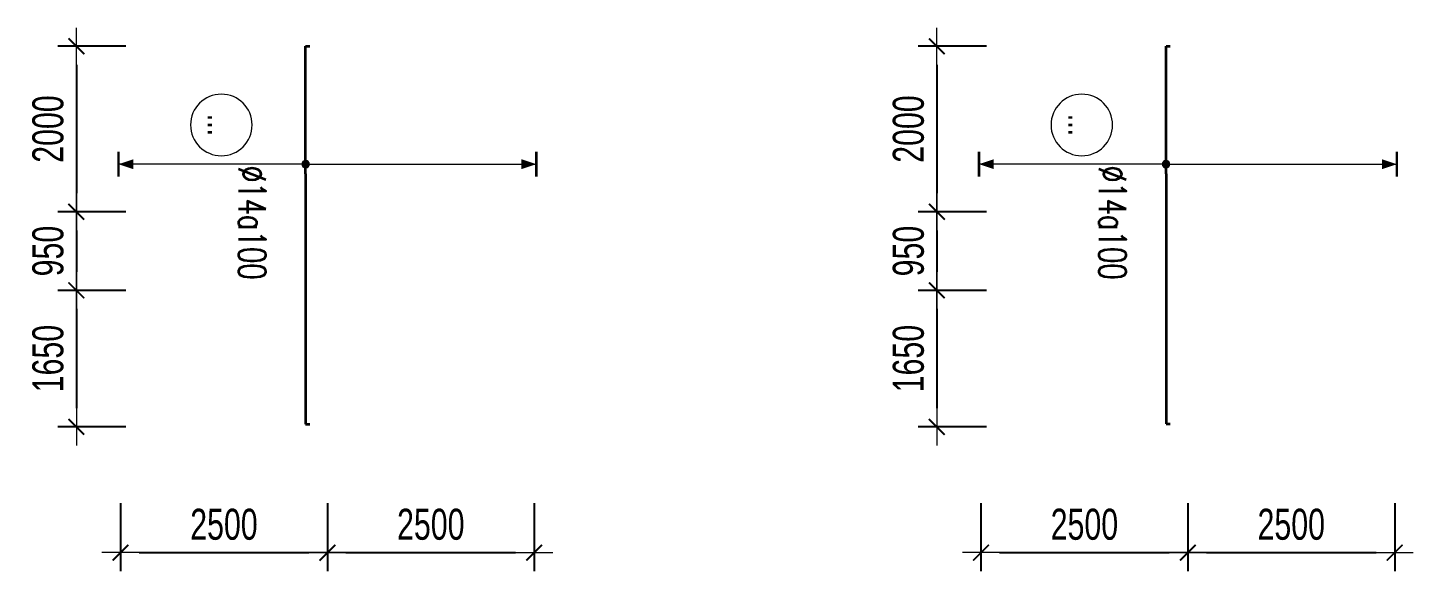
# Model space of a CAD drawing. Header units: millimetres. Extents: x 131629 to 589785, y -24154 to 45581.
# Drawn here: x 262878 to 279625, y 5504 to 12075 of the extents above; entities that cross this region are included whole.
import ezdxf
from ezdxf.enums import TextEntityAlignment as Align

# ---------------------------------------------------------------- set-up
doc = ezdxf.new("R2010")
doc.units = ezdxf.units.MM
doc.layers.get('0').update_dxf_attribs({"lineweight": 20})
doc.layers.get('Defpoints').update_dxf_attribs({"color": 151, "lineweight": 9})
for name, color, linetype, lineweight in [('NDC_S_DIM', 1, 'Continuous', 15), ('NDC_S_REBAR', 4, 'Continuous', 35), ('NDC_S_VN TEXT', 7, 'Continuous', 20)]:
    doc.layers.add(name, color=color, linetype=linetype, lineweight=lineweight)
doc.styles.add('ARIAL', font='arial.ttf', dxfattribs={"width": 0.7})
doc.styles.add('NDC_ROMANS', font='romans.shx', dxfattribs={"width": 0.7})
doc.dimstyles.new('NDC_dim_150', dxfattribs={"dimscale": 150, "dimtxt": 2.5, "dimasz": 1.5, "dimexe": 1.5, "dimexo": 2.5, "dimgap": 1, "dimtad": 1, "dimdec": 0, "dimzin": 0, "dimdsep": 46, "dimtxsty": 'ARIAL', "dimblk": 'DIMMARK', "dimcen": 0.09, "dimdle": 1.2, "dimclrd": 1, "dimclre": 1, "dimclrt": 3, "dimadec": 0, "dimazin": 0, "dimtfac": 1, "dimtdec": 0, "dimtix": 1, "dimtofl": 0, "dimtmove": 0, "dimatfit": 3, "dimfxl": 4, "dimfxlon": 1, "dimtolj": 1, "dimtzin": 0, "dimarcsym": 0})

# ---------------------------------------------------------------- blocks, each defined once
blk = doc.blocks.new('*U745')
h = blk.add_hatch(color=6)
edge = h.paths.add_edge_path()
edge.add_arc((-0.77, 0), 0.3, 0, 360)
at = {"layer": 'NDC_S_DIM', "color": 6}
for q in [(-0.77, 15.08), (-0.77, -18.59)]:
    blk.add_line((-0.77, 0), q, dxfattribs=at)
for points in [[(-1.77, 15.08, 0.2, 0.2, 0), (0.23, 15.08, 0, 0, 0)], [(-1.77, -18.59, 0.2, 0.2, 0), (0.23, -18.59, 0, 0, 0)]]:
    blk.add_lwpolyline(points, format="xyseb", dxfattribs=at)
at = {"layer": 'NDC_S_DIM'}
blk.add_circle((-3.93, 6.79), 2.48, dxfattribs=at)
at = {"layer": 'NDC_S_DIM', "color": 6}
blk.add_circle((-0.77, 0), 0.3, dxfattribs=at)
for points in [[(-1.17, 13.88), (-0.77, 15.08), (-0.37, 13.88)], [(-1.17, -17.39), (-0.77, -18.59), (-0.37, -17.39)]]:
    blk.add_solid(points, dxfattribs=at)
at = {"layer": 'NDC_S_REBAR'}
for p, q in [((0, 0), (-10.27, 0)), ((-10.27, 0), (-10.27, -0.33)), ((0, 0), (20.15, 0)), ((20.15, 0), (20.15, -0.33)), ((-10.27, -0.33), (-10.27, -0.33)), ((20.15, -0.33), (20.15, -0.33))]:
    blk.add_line(p, q, dxfattribs=at)
at = {"layer": 'NDC_S_VN TEXT', "style": 'ARIAL', "width": 0.7}
blk.add_attdef('KHT', text='', height=2.2, dxfattribs=at).set_placement((-3.93, 6.79), align=Align.MIDDLE_CENTER)
at = {"layer": 'NDC_S_VN TEXT', "color": 3, "style": 'NDC_ROMANS', "width": 0.7}
blk.add_attdef('DKT', (-0.63, 5.41), '', height=2.2, dxfattribs=at)
blk = doc.blocks.new('*U746')
h = blk.add_hatch(color=6)
edge = h.paths.add_edge_path()
edge.add_arc((-0.77, 0), 0.3, 0, 360)
at = {"layer": 'NDC_S_DIM', "color": 6}
for q in [(-0.77, 15.08), (-0.77, -18.59)]:
    blk.add_line((-0.77, 0), q, dxfattribs=at)
for points in [[(-1.77, 15.08, 0.2, 0.2, 0), (0.23, 15.08, 0, 0, 0)], [(-1.77, -18.59, 0.2, 0.2, 0), (0.23, -18.59, 0, 0, 0)]]:
    blk.add_lwpolyline(points, format="xyseb", dxfattribs=at)
at = {"layer": 'NDC_S_DIM'}
blk.add_circle((-3.93, 6.79), 2.48, dxfattribs=at)
at = {"layer": 'NDC_S_DIM', "color": 6}
blk.add_circle((-0.77, 0), 0.3, dxfattribs=at)
for points in [[(-1.17, 13.88), (-0.77, 15.08), (-0.37, 13.88)], [(-1.17, -17.39), (-0.77, -18.59), (-0.37, -17.39)]]:
    blk.add_solid(points, dxfattribs=at)
at = {"layer": 'NDC_S_REBAR'}
for p, q in [((0, 0), (-10.27, 0)), ((-10.27, 0), (-10.27, -0.33)), ((0, 0), (20.19, 0)), ((20.19, 0), (20.19, -0.33)), ((-10.27, -0.33), (-10.27, -0.33)), ((20.19, -0.33), (20.19, -0.33))]:
    blk.add_line(p, q, dxfattribs=at)
at = {"layer": 'NDC_S_VN TEXT', "style": 'ARIAL', "width": 0.7}
blk.add_attdef('KHT', text='', height=2.2, dxfattribs=at).set_placement((-3.93, 6.79), align=Align.MIDDLE_CENTER)
at = {"layer": 'NDC_S_VN TEXT', "color": 3, "style": 'NDC_ROMANS', "width": 0.7}
blk.add_attdef('DKT', (-0.63, 5.41), '', height=2.2, dxfattribs=at)
blk = doc.blocks.new('DIMMARK')
at = {"layer": 'NDC_S_DIM', "color": 1}
blk.add_line((-1.5, 0), (1, 0), dxfattribs=at)
at = {"layer": 'NDC_S_DIM', "color": 2, "const_width": 0.1}
blk.add_lwpolyline([(-0.424, -0.424), (0.424, 0.424)], dxfattribs=at)
blk = doc.blocks.new('*D679')
at = {"layer": 'Defpoints', "color": 0, "ltscale": 100, "transparency": 16777216}
for p in [(267443, 11850), (263466, 9850), (267443, 9850)]:
    blk.add_point(p, dxfattribs=at)
at = {"layer": 'NDC_S_DIM', "color": 1, "lineweight": -2, "ltscale": 100, "transparency": 16777216}
for p, q in [((264066, 11850), (263241, 11850)), ((263466, 11625), (263466, 10075)), ((264066, 9850), (263241, 9850))]:
    blk.add_line(p, q, dxfattribs=at)
at = {"layer": 'NDC_S_DIM', "color": 1, "lineweight": -2, "ltscale": 100, "transparency": 16777216, "xscale": 225, "yscale": 225, "zscale": 225}
for p, rotation in [((263466, 11850), 90), ((263466, 9850), 270)]:
    blk.add_blockref('DIMMARK', p, dxfattribs=dict(at, rotation=rotation))
at = {"layer": 'NDC_S_DIM', "color": 3, "ltscale": 100, "transparency": 16777216, "insert": (263124, 10850), "char_height": 375, "attachment_point": 5, "rotation": 90, "style": 'ARIAL'}
blk.add_mtext('\\A1;2000', dxfattribs=at)
blk = doc.blocks.new('*D680')
at = {"layer": 'Defpoints', "color": 0, "ltscale": 100, "transparency": 16777216}
for p in [(267443, 8900), (263466, 7250), (267443, 7250)]:
    blk.add_point(p, dxfattribs=at)
at = {"layer": 'NDC_S_DIM', "color": 1, "lineweight": -2, "ltscale": 100, "transparency": 16777216}
for p, q in [((264066, 8900), (263241, 8900)), ((263466, 8675), (263466, 7475)), ((264066, 7250), (263241, 7250))]:
    blk.add_line(p, q, dxfattribs=at)
at = {"layer": 'NDC_S_DIM', "color": 1, "lineweight": -2, "ltscale": 100, "transparency": 16777216, "xscale": 225, "yscale": 225, "zscale": 225}
for p, rotation in [((263466, 8900), 90), ((263466, 7250), 270)]:
    blk.add_blockref('DIMMARK', p, dxfattribs=dict(at, rotation=rotation))
at = {"layer": 'NDC_S_DIM', "color": 3, "ltscale": 100, "transparency": 16777216, "insert": (263124, 8075), "char_height": 375, "attachment_point": 5, "rotation": 90, "style": 'ARIAL'}
blk.add_mtext('\\A1;1650', dxfattribs=at)
blk = doc.blocks.new('*D681')
at = {"layer": 'Defpoints', "color": 0, "ltscale": 100, "transparency": 16777216}
for p in [(267443, 9850), (263466, 8900), (267443, 8900)]:
    blk.add_point(p, dxfattribs=at)
at = {"layer": 'NDC_S_DIM', "color": 1, "lineweight": -2, "ltscale": 100, "transparency": 16777216}
for p, q in [((264066, 9850), (263241, 9850)), ((263466, 9625), (263466, 9125)), ((264066, 8900), (263241, 8900))]:
    blk.add_line(p, q, dxfattribs=at)
at = {"layer": 'NDC_S_DIM', "color": 1, "lineweight": -2, "ltscale": 100, "transparency": 16777216, "xscale": 225, "yscale": 225, "zscale": 225}
for p, rotation in [((263466, 9850), 90), ((263466, 8900), 270)]:
    blk.add_blockref('DIMMARK', p, dxfattribs=dict(at, rotation=rotation))
at = {"layer": 'NDC_S_DIM', "color": 3, "ltscale": 100, "transparency": 16777216, "insert": (263124, 9375), "char_height": 375, "attachment_point": 5, "rotation": 90, "style": 'ARIAL'}
blk.add_mtext('\\A1;950', dxfattribs=at)
blk = doc.blocks.new('*D682')
at = {"layer": 'Defpoints', "color": 0, "ltscale": 100, "transparency": 16777216}
for p in [(264000, 8708), (266500, 8708), (266500, 5729)]:
    blk.add_point(p, dxfattribs=at)
at = {"layer": 'NDC_S_DIM', "color": 1, "lineweight": -2, "ltscale": 100, "transparency": 16777216}
for p, q in [((264000, 6329), (264000, 5504)), ((266500, 6329), (266500, 5504)), ((264225, 5729), (266275, 5729))]:
    blk.add_line(p, q, dxfattribs=at)
at = {"layer": 'NDC_S_DIM', "color": 1, "lineweight": -2, "ltscale": 100, "transparency": 16777216, "xscale": 225, "yscale": 225, "zscale": 225, "rotation": 180}
blk.add_blockref('DIMMARK', (264000, 5729), dxfattribs=at)
at = {"layer": 'NDC_S_DIM', "color": 1, "lineweight": -2, "ltscale": 100, "transparency": 16777216, "xscale": 225, "yscale": 225, "zscale": 225}
blk.add_blockref('DIMMARK', (266500, 5729), dxfattribs=at)
at = {"layer": 'NDC_S_DIM', "color": 3, "ltscale": 100, "transparency": 16777216, "insert": (265250, 6070), "char_height": 375, "attachment_point": 5, "style": 'ARIAL'}
blk.add_mtext('\\A1;2500', dxfattribs=at)
blk = doc.blocks.new('*D683')
at = {"layer": 'Defpoints', "color": 0, "ltscale": 100, "transparency": 16777216}
for p in [(266500, 8858), (269000, 8858), (269000, 5729)]:
    blk.add_point(p, dxfattribs=at)
at = {"layer": 'NDC_S_DIM', "color": 1, "lineweight": -2, "ltscale": 100, "transparency": 16777216}
for p, q in [((266500, 6329), (266500, 5504)), ((269000, 6329), (269000, 5504)), ((266725, 5729), (268775, 5729))]:
    blk.add_line(p, q, dxfattribs=at)
at = {"layer": 'NDC_S_DIM', "color": 1, "lineweight": -2, "ltscale": 100, "transparency": 16777216, "xscale": 225, "yscale": 225, "zscale": 225, "rotation": 180}
blk.add_blockref('DIMMARK', (266500, 5729), dxfattribs=at)
at = {"layer": 'NDC_S_DIM', "color": 1, "lineweight": -2, "ltscale": 100, "transparency": 16777216, "xscale": 225, "yscale": 225, "zscale": 225}
blk.add_blockref('DIMMARK', (269000, 5729), dxfattribs=at)
at = {"layer": 'NDC_S_DIM', "color": 3, "ltscale": 100, "transparency": 16777216, "insert": (267750, 6070), "char_height": 375, "attachment_point": 5, "style": 'ARIAL'}
blk.add_mtext('\\A1;2500', dxfattribs=at)
blk = doc.blocks.new('*D684')
at = {"layer": 'Defpoints', "color": 0, "ltscale": 100, "transparency": 16777216}
for p in [(277843, 11850), (273866, 9850), (277843, 9850)]:
    blk.add_point(p, dxfattribs=at)
at = {"layer": 'NDC_S_DIM', "color": 1, "lineweight": -2, "ltscale": 100, "transparency": 16777216}
for p, q in [((274466, 11850), (273641, 11850)), ((273866, 11625), (273866, 10075)), ((274466, 9850), (273641, 9850))]:
    blk.add_line(p, q, dxfattribs=at)
at = {"layer": 'NDC_S_DIM', "color": 1, "lineweight": -2, "ltscale": 100, "transparency": 16777216, "xscale": 225, "yscale": 225, "zscale": 225}
for p, rotation in [((273866, 11850), 90), ((273866, 9850), 270)]:
    blk.add_blockref('DIMMARK', p, dxfattribs=dict(at, rotation=rotation))
at = {"layer": 'NDC_S_DIM', "color": 3, "ltscale": 100, "transparency": 16777216, "insert": (273524, 10850), "char_height": 375, "attachment_point": 5, "rotation": 90, "style": 'ARIAL'}
blk.add_mtext('\\A1;2000', dxfattribs=at)
blk = doc.blocks.new('*D685')
at = {"layer": 'Defpoints', "color": 0, "ltscale": 100, "transparency": 16777216}
for p in [(277843, 8900), (273866, 7250), (277843, 7250)]:
    blk.add_point(p, dxfattribs=at)
at = {"layer": 'NDC_S_DIM', "color": 1, "lineweight": -2, "ltscale": 100, "transparency": 16777216}
for p, q in [((274466, 8900), (273641, 8900)), ((273866, 8675), (273866, 7475)), ((274466, 7250), (273641, 7250))]:
    blk.add_line(p, q, dxfattribs=at)
at = {"layer": 'NDC_S_DIM', "color": 1, "lineweight": -2, "ltscale": 100, "transparency": 16777216, "xscale": 225, "yscale": 225, "zscale": 225}
for p, rotation in [((273866, 8900), 90), ((273866, 7250), 270)]:
    blk.add_blockref('DIMMARK', p, dxfattribs=dict(at, rotation=rotation))
at = {"layer": 'NDC_S_DIM', "color": 3, "ltscale": 100, "transparency": 16777216, "insert": (273524, 8075), "char_height": 375, "attachment_point": 5, "rotation": 90, "style": 'ARIAL'}
blk.add_mtext('\\A1;1650', dxfattribs=at)
blk = doc.blocks.new('*D686')
at = {"layer": 'Defpoints', "color": 0, "ltscale": 100, "transparency": 16777216}
for p in [(277843, 9850), (273866, 8900), (277843, 8900)]:
    blk.add_point(p, dxfattribs=at)
at = {"layer": 'NDC_S_DIM', "color": 1, "lineweight": -2, "ltscale": 100, "transparency": 16777216}
for p, q in [((274466, 9850), (273641, 9850)), ((273866, 9625), (273866, 9125)), ((274466, 8900), (273641, 8900))]:
    blk.add_line(p, q, dxfattribs=at)
at = {"layer": 'NDC_S_DIM', "color": 1, "lineweight": -2, "ltscale": 100, "transparency": 16777216, "xscale": 225, "yscale": 225, "zscale": 225}
for p, rotation in [((273866, 9850), 90), ((273866, 8900), 270)]:
    blk.add_blockref('DIMMARK', p, dxfattribs=dict(at, rotation=rotation))
at = {"layer": 'NDC_S_DIM', "color": 3, "ltscale": 100, "transparency": 16777216, "insert": (273524, 9375), "char_height": 375, "attachment_point": 5, "rotation": 90, "style": 'ARIAL'}
blk.add_mtext('\\A1;950', dxfattribs=at)
blk = doc.blocks.new('*D687')
at = {"layer": 'Defpoints', "color": 0, "ltscale": 100, "transparency": 16777216}
for p in [(274400, 8708), (276900, 8708), (276900, 5729)]:
    blk.add_point(p, dxfattribs=at)
at = {"layer": 'NDC_S_DIM', "color": 1, "lineweight": -2, "ltscale": 100, "transparency": 16777216}
for p, q in [((274400, 6329), (274400, 5504)), ((276900, 6329), (276900, 5504)), ((274625, 5729), (276675, 5729))]:
    blk.add_line(p, q, dxfattribs=at)
at = {"layer": 'NDC_S_DIM', "color": 1, "lineweight": -2, "ltscale": 100, "transparency": 16777216, "xscale": 225, "yscale": 225, "zscale": 225, "rotation": 180}
blk.add_blockref('DIMMARK', (274400, 5729), dxfattribs=at)
at = {"layer": 'NDC_S_DIM', "color": 1, "lineweight": -2, "ltscale": 100, "transparency": 16777216, "xscale": 225, "yscale": 225, "zscale": 225}
blk.add_blockref('DIMMARK', (276900, 5729), dxfattribs=at)
at = {"layer": 'NDC_S_DIM', "color": 3, "ltscale": 100, "transparency": 16777216, "insert": (275650, 6070), "char_height": 375, "attachment_point": 5, "style": 'ARIAL'}
blk.add_mtext('\\A1;2500', dxfattribs=at)
blk = doc.blocks.new('*D688')
at = {"layer": 'Defpoints', "color": 0, "ltscale": 100, "transparency": 16777216}
for p in [(276900, 8858), (279400, 8858), (279400, 5729)]:
    blk.add_point(p, dxfattribs=at)
at = {"layer": 'NDC_S_DIM', "color": 1, "lineweight": -2, "ltscale": 100, "transparency": 16777216}
for p, q in [((276900, 6329), (276900, 5504)), ((279400, 6329), (279400, 5504)), ((277125, 5729), (279175, 5729))]:
    blk.add_line(p, q, dxfattribs=at)
at = {"layer": 'NDC_S_DIM', "color": 1, "lineweight": -2, "ltscale": 100, "transparency": 16777216, "xscale": 225, "yscale": 225, "zscale": 225, "rotation": 180}
blk.add_blockref('DIMMARK', (276900, 5729), dxfattribs=at)
at = {"layer": 'NDC_S_DIM', "color": 1, "lineweight": -2, "ltscale": 100, "transparency": 16777216, "xscale": 225, "yscale": 225, "zscale": 225}
blk.add_blockref('DIMMARK', (279400, 5729), dxfattribs=at)
at = {"layer": 'NDC_S_DIM', "color": 3, "ltscale": 100, "transparency": 16777216, "insert": (278150, 6070), "char_height": 375, "attachment_point": 5, "style": 'ARIAL'}
blk.add_mtext('\\A1;2500', dxfattribs=at)

msp = doc.modelspace()

# ---------------------------------------------------------------- block references
at = {"layer": 'NDC_S_REBAR'}
ref = msp.add_blockref('*U746', (266237.1, 10309.7), dxfattribs=dict(at, xscale=-150, yscale=150, zscale=150, rotation=90))
ref.add_attrib('KHT', '...', dxfattribs={"layer": 'NDC_S_VN TEXT', "height": 330, "rotation": 270, "style": 'ARIAL', "width": 0.7}).set_placement((265219.2, 10899.9), align=Align.MIDDLE_CENTER)
ref.add_attrib('DKT', '%%c14a100', (265425.5, 10404.9), dxfattribs={"layer": 'NDC_S_VN TEXT', "color": 3, "height": 330, "rotation": 270, "style": 'NDC_ROMANS', "width": 0.7})
ref = msp.add_blockref('*U745', (276637.1, 10309.7), dxfattribs=dict(at, xscale=-150, yscale=150, zscale=150, rotation=90))
ref.add_attrib('KHT', '...', dxfattribs={"layer": 'NDC_S_VN TEXT', "height": 330, "rotation": 270, "style": 'ARIAL', "width": 0.7}).set_placement((275619.2, 10899.9), align=Align.MIDDLE_CENTER)
ref.add_attrib('DKT', '%%c14a100', (275825.5, 10404.9), dxfattribs={"layer": 'NDC_S_VN TEXT', "color": 3, "height": 330, "rotation": 270, "style": 'NDC_ROMANS', "width": 0.7})

# ---------------------------------------------------------------- dimensions: what is measured, and where the dimension line sits
at = {"layer": 'NDC_S_DIM', "ltscale": 100}
for p1, p2, distance, picture, middle in [((267443.2, 11850), (267443.2, 9850), -3977.5, '*D679', (263124.2, 10850)), ((277843.2, 11850), (277843.2, 9850), -3977.5, '*D684', (273524.2, 10850)), ((267443.2, 9850), (267443.2, 8900), -3977.5, '*D681', (263124.2, 9375)), ((277843.2, 9850), (277843.2, 8900), -3977.5, '*D686', (273524.2, 9375)), ((267443.2, 8900), (267443.2, 7250), -3977.5, '*D680', (263124.2, 8075)), ((277843.2, 8900), (277843.2, 7250), -3977.5, '*D685', (273524.2, 8075)), ((266500, 8857.8), (269000, 8857.8), -3128.9, '*D683', (267750, 6070.3)), ((276900, 8857.8), (279400, 8857.8), -3128.9, '*D688', (278150, 6070.3)), ((264000, 8707.8), (266500, 8707.8), -2978.9, '*D682', (265250, 6070.3)), ((274400, 8707.8), (276900, 8707.8), -2978.9, '*D687', (275650, 6070.3))]:
    dim = msp.add_aligned_dim(p1=p1, p2=p2, distance=distance, dimstyle='NDC_dim_150', dxfattribs=at)
    dim.commit()
    dim.dimension.update_dxf_attribs({"geometry": picture, "text_midpoint": middle})

doc.saveas('drawing.dxf')
